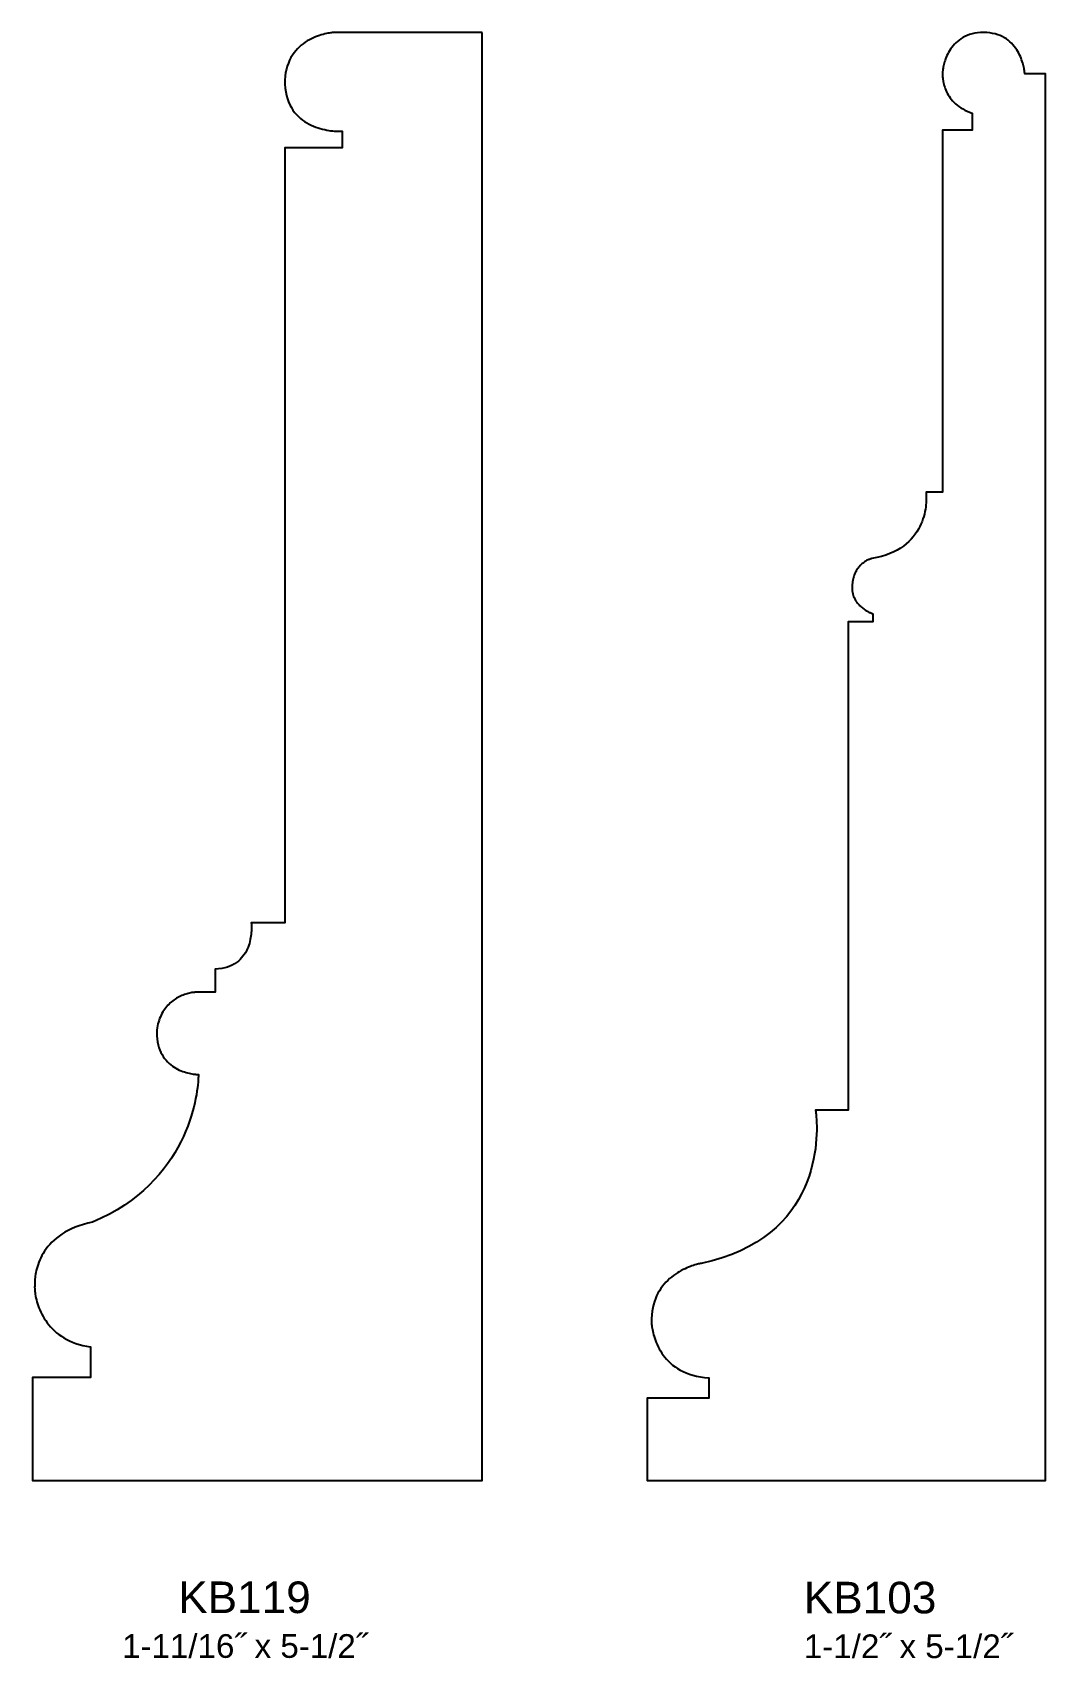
# Model space of a CAD drawing. Extents: x -7.6 to 46.7, y -17.5 to 21.1.
# Drawn here: x 1.99 to 5.84, y 4.7 to 10.88 of the extents above; entities that cross this region are included whole.
import ezdxf

# ---------------------------------------------------------------- set-up
doc = ezdxf.new("R2010")
doc.units = 0
doc.header["$MEASUREMENT"] = 0

# ---------------------------------------------------------------- blocks, each defined once
blk = doc.blocks.new('KB103')
at = {"flags": 128}
blk.add_lwpolyline([(0, 2.4493), (0, 2.6717), (0, 2.8941), (0, 3.1152), (0, 3.3335), (0, 3.5477), (0, 3.7563), (0, 3.9581), (0, 4.1517), (0, 4.3356), (0, 4.5086), (0, 4.6691), (0, 4.8159), (0, 4.9477), (0, 5.0629), (0, 5.1602), (0, 5.2383), (0, 5.2958), (0, 5.3435), (-0.0002, 5.3435), (-0.0007, 5.3435), (-0.0015, 5.3435), (-0.0027, 5.3435), (-0.0041, 5.3435), (-0.0058, 5.3435), (-0.0078, 5.3435), (-0.0099, 5.3435), (-0.0123, 5.3435), (-0.0148, 5.3435), (-0.0175, 5.3435), (-0.0204, 5.3435), (-0.0233, 5.3435), (-0.0264, 5.3435), (-0.0296, 5.3435), (-0.0328, 5.3435), (-0.036, 5.3435), (-0.0393, 5.3435), (-0.0426, 5.3435), (-0.0458, 5.3435), (-0.049, 5.3435), (-0.0522, 5.3435), (-0.0553, 5.3435), (-0.0582, 5.3435), (-0.0611, 5.3435), (-0.0638, 5.3435), (-0.0663, 5.3435), (-0.0687, 5.3435), (-0.0708, 5.3435), (-0.0728, 5.3435), (-0.0745, 5.3435), (-0.0759, 5.3435), (-0.0771, 5.3435), (-0.0779, 5.3435), (-0.0784, 5.3435), (-0.0786, 5.3435), (-0.0786, 5.3438), (-0.0787, 5.3449), (-0.0789, 5.3465), (-0.0791, 5.3488), (-0.0795, 5.3517), (-0.08, 5.355), (-0.0806, 5.3589), (-0.0814, 5.3632), (-0.0824, 5.3679), (-0.0836, 5.3729), (-0.0849, 5.3783), (-0.0865, 5.384), (-0.0884, 5.3899), (-0.0905, 5.396), (-0.0929, 5.4022), (-0.0955, 5.4086), (-0.0985, 5.4151), (-0.1018, 5.4216), (-0.1054, 5.4281), (-0.1094, 5.4346), (-0.1137, 5.4409), (-0.1185, 5.4472), (-0.1236, 5.4533), (-0.1292, 5.4592), (-0.1352, 5.4649), (-0.1417, 5.4702), (-0.1486, 5.4753), (-0.156, 5.48), (-0.164, 5.4843), (-0.1724, 5.4881), (-0.1814, 5.4915), (-0.1909, 5.4943), (-0.201, 5.4966), (-0.2117, 5.4983), (-0.2229, 5.4994), (-0.2348, 5.4997), (-0.2467, 5.4994), (-0.258, 5.4984), (-0.2687, 5.4968), (-0.2788, 5.4946), (-0.2883, 5.4918), (-0.2973, 5.4886), (-0.3057, 5.4849), (-0.3136, 5.4808), (-0.321, 5.4762), (-0.328, 5.4714), (-0.3344, 5.4662), (-0.3404, 5.4608), (-0.346, 5.4551), (-0.3511, 5.4492), (-0.3559, 5.4432), (-0.3602, 5.4371), (-0.3642, 5.4309), (-0.3678, 5.4246), (-0.3711, 5.4184), (-0.3741, 5.4121), (-0.3767, 5.406), (-0.3791, 5.4), (-0.3812, 5.3941), (-0.383, 5.3885), (-0.3846, 5.383), (-0.386, 5.3778), (-0.3871, 5.373), (-0.3881, 5.3685), (-0.3889, 5.3643), (-0.3895, 5.3606), (-0.39, 5.3574), (-0.3904, 5.3547), (-0.3906, 5.3525), (-0.3908, 5.3509), (-0.3909, 5.3499), (-0.3909, 5.3495), (-0.3909, 5.3492), (-0.391, 5.3485), (-0.391, 5.3472), (-0.3911, 5.3455), (-0.3911, 5.3433), (-0.3911, 5.3408), (-0.391, 5.3378), (-0.3908, 5.3345), (-0.3906, 5.3308), (-0.3902, 5.3269), (-0.3896, 5.3226), (-0.389, 5.3181), (-0.3881, 5.3133), (-0.3871, 5.3083), (-0.3858, 5.3031), (-0.3843, 5.2978), (-0.3826, 5.2923), (-0.3806, 5.2867), (-0.3783, 5.281), (-0.3757, 5.2752), (-0.3728, 5.2694), (-0.3696, 5.2636), (-0.366, 5.2577), (-0.362, 5.2519), (-0.3576, 5.2462), (-0.3529, 5.2405), (-0.3476, 5.2349), (-0.342, 5.2295), (-0.3359, 5.2242), (-0.3292, 5.2191), (-0.3221, 5.2141), (-0.3145, 5.2094), (-0.3063, 5.205), (-0.2975, 5.2008), (-0.2882, 5.1969), (-0.2783, 5.1934), (-0.2783, 5.1932), (-0.2783, 5.1928), (-0.2783, 5.1921), (-0.2783, 5.1912), (-0.2783, 5.19), (-0.2783, 5.1886), (-0.2783, 5.187), (-0.2783, 5.1853), (-0.2783, 5.1833), (-0.2783, 5.1812), (-0.2783, 5.179), (-0.2783, 5.1767), (-0.2783, 5.1743), (-0.2783, 5.1717), (-0.2783, 5.1692), (-0.2783, 5.1665), (-0.2783, 5.1639), (-0.2783, 5.1612), (-0.2783, 5.1585), (-0.2783, 5.1558), (-0.2783, 5.1532), (-0.2783, 5.1506), (-0.2783, 5.1481), (-0.2783, 5.1457), (-0.2783, 5.1434), (-0.2783, 5.1411), (-0.2783, 5.1391), (-0.2783, 5.1371), (-0.2783, 5.1353), (-0.2783, 5.1338), (-0.2783, 5.1324), (-0.2783, 5.1312), (-0.2783, 5.1303), (-0.2783, 5.1296), (-0.2783, 5.1291), (-0.2783, 5.129), (-0.2786, 5.129), (-0.2793, 5.129), (-0.2805, 5.129), (-0.2822, 5.129), (-0.2842, 5.129), (-0.2867, 5.129), (-0.2894, 5.129), (-0.2925, 5.129), (-0.2959, 5.129), (-0.2996, 5.129), (-0.3035, 5.129), (-0.3075, 5.129), (-0.3118, 5.129), (-0.3162, 5.129), (-0.3207, 5.129), (-0.3253, 5.129), (-0.33, 5.129), (-0.3347, 5.129), (-0.3394, 5.129), (-0.344, 5.129), (-0.3487, 5.129), (-0.3532, 5.129), (-0.3576, 5.129), (-0.3618, 5.129), (-0.3659, 5.129), (-0.3698, 5.129), (-0.3735, 5.129), (-0.3768, 5.129), (-0.3799, 5.129), (-0.3827, 5.129), (-0.3852, 5.129), (-0.3872, 5.129), (-0.3889, 5.129), (-0.3901, 5.129), (-0.3908, 5.129), (-0.3911, 5.129), (-0.3911, 5.1259), (-0.3911, 5.1167), (-0.3911, 5.1019), (-0.3911, 5.0818), (-0.3911, 5.0568), (-0.3911, 5.0271), (-0.3911, 4.9933), (-0.3911, 4.9555), (-0.3911, 4.9142), (-0.3911, 4.8697), (-0.3911, 4.8223), (-0.3911, 4.7725), (-0.3911, 4.7206), (-0.3911, 4.6669), (-0.3911, 4.6118), (-0.3911, 4.5556), (-0.3911, 4.4988), (-0.3911, 4.4415), (-0.3911, 4.3843), (-0.3911, 4.3274), (-0.3911, 4.2712), (-0.3911, 4.2161), (-0.3911, 4.1624), (-0.3911, 4.1105), (-0.3911, 4.0607), (-0.3911, 4.0134), (-0.3911, 3.9689), (-0.3911, 3.9276), (-0.3911, 3.8898), (-0.3911, 3.8559), (-0.3911, 3.8263), (-0.3911, 3.8012), (-0.3911, 3.7811), (-0.3911, 3.7663), (-0.3911, 3.7572), (-0.3911, 3.7541), (-0.3912, 3.7541), (-0.3916, 3.7541), (-0.3923, 3.7541), (-0.3932, 3.7541), (-0.3944, 3.7541), (-0.3957, 3.7541), (-0.3972, 3.7541), (-0.399, 3.7541), (-0.4008, 3.7541), (-0.4029, 3.7541), (-0.405, 3.7541), (-0.4073, 3.7541), (-0.4096, 3.7541), (-0.4121, 3.7541), (-0.4146, 3.7541), (-0.4171, 3.7541), (-0.4197, 3.7541), (-0.4223, 3.7541), (-0.4249, 3.7541), (-0.4275, 3.7541), (-0.4301, 3.7541), (-0.4326, 3.7541), (-0.435, 3.7541), (-0.4374, 3.7541), (-0.4396, 3.7541), (-0.4418, 3.7541), (-0.4438, 3.7541), (-0.4457, 3.7541), (-0.4474, 3.7541), (-0.4489, 3.7541), (-0.4503, 3.7541), (-0.4514, 3.7541), (-0.4523, 3.7541), (-0.453, 3.7541), (-0.4534, 3.7541), (-0.4536, 3.7541), (-0.4535, 3.7536), (-0.4534, 3.7522), (-0.4532, 3.7498), (-0.4529, 3.7467), (-0.4527, 3.7428), (-0.4526, 3.7381), (-0.4526, 3.7327), (-0.4526, 3.7267), (-0.4529, 3.7202), (-0.4534, 3.713), (-0.4541, 3.7054), (-0.455, 3.6974), (-0.4563, 3.6889), (-0.458, 3.6802), (-0.46, 3.6711), (-0.4625, 3.6618), (-0.4655, 3.6523), (-0.4689, 3.6426), (-0.4729, 3.6329), (-0.4775, 3.6231), (-0.4826, 3.6134), (-0.4885, 3.6037), (-0.495, 3.5941), (-0.5022, 3.5846), (-0.5102, 3.5754), (-0.519, 3.5664), (-0.5287, 3.5577), (-0.5392, 3.5494), (-0.5506, 3.5415), (-0.563, 3.534), (-0.5764, 3.5271), (-0.5908, 3.5207), (-0.6062, 3.5149), (-0.6228, 3.5098), (-0.6404, 3.5054), (-0.6593, 3.5017), (-0.6615, 3.5012), (-0.6639, 3.5006), (-0.6663, 3.4998), (-0.6688, 3.4989), (-0.6714, 3.4979), (-0.674, 3.4968), (-0.6767, 3.4955), (-0.6794, 3.4941), (-0.6822, 3.4926), (-0.685, 3.4909), (-0.6877, 3.489), (-0.6905, 3.4871), (-0.6933, 3.4849), (-0.6961, 3.4827), (-0.6988, 3.4802), (-0.7015, 3.4776), (-0.7042, 3.4749), (-0.7068, 3.472), (-0.7093, 3.469), (-0.7118, 3.4658), (-0.7142, 3.4624), (-0.7165, 3.4589), (-0.7187, 3.4552), (-0.7208, 3.4513), (-0.7228, 3.4473), (-0.7247, 3.4431), (-0.7264, 3.4387), (-0.728, 3.4341), (-0.7295, 3.4294), (-0.7307, 3.4245), (-0.7318, 3.4194), (-0.7327, 3.4141), (-0.7335, 3.4087), (-0.734, 3.403), (-0.7343, 3.3972), (-0.7345, 3.3912), (-0.7343, 3.3851), (-0.7338, 3.3794), (-0.7329, 3.3738), (-0.7318, 3.3684), (-0.7303, 3.3633), (-0.7287, 3.3583), (-0.7267, 3.3536), (-0.7246, 3.3491), (-0.7222, 3.3447), (-0.7197, 3.3406), (-0.717, 3.3367), (-0.7142, 3.3329), (-0.7112, 3.3293), (-0.7082, 3.326), (-0.705, 3.3228), (-0.7018, 3.3198), (-0.6986, 3.3169), (-0.6953, 3.3142), (-0.6921, 3.3117), (-0.6888, 3.3094), (-0.6856, 3.3072), (-0.6825, 3.3052), (-0.6795, 3.3034), (-0.6765, 3.3017), (-0.6737, 3.3002), (-0.671, 3.2988), (-0.6684, 3.2975), (-0.6661, 3.2964), (-0.6639, 3.2955), (-0.662, 3.2947), (-0.6603, 3.294), (-0.6589, 3.2934), (-0.6577, 3.293), (-0.6569, 3.2927), (-0.6564, 3.2925), (-0.6562, 3.2924), (-0.6562, 3.2924), (-0.6562, 3.2922), (-0.6562, 3.2918), (-0.6562, 3.2914), (-0.6562, 3.2908), (-0.6562, 3.2901), (-0.6562, 3.2894), (-0.6562, 3.2885), (-0.6562, 3.2876), (-0.6562, 3.2865), (-0.6562, 3.2855), (-0.6562, 3.2843), (-0.6562, 3.2832), (-0.6562, 3.2819), (-0.6562, 3.2807), (-0.6562, 3.2794), (-0.6562, 3.2781), (-0.6562, 3.2768), (-0.6562, 3.2755), (-0.6562, 3.2742), (-0.6562, 3.2729), (-0.6562, 3.2717), (-0.6562, 3.2705), (-0.6562, 3.2693), (-0.6562, 3.2682), (-0.6562, 3.2671), (-0.6562, 3.2661), (-0.6562, 3.2651), (-0.6562, 3.2643), (-0.6562, 3.2635), (-0.6562, 3.2628), (-0.6562, 3.2623), (-0.6562, 3.2618), (-0.6562, 3.2615), (-0.6562, 3.2613), (-0.6562, 3.2612), (-0.6564, 3.2612), (-0.657, 3.2612), (-0.6581, 3.2612), (-0.6594, 3.2612), (-0.6611, 3.2612), (-0.6632, 3.2612), (-0.6655, 3.2612), (-0.668, 3.2612), (-0.6709, 3.2612), (-0.6739, 3.2612), (-0.6771, 3.2612), (-0.6805, 3.2612), (-0.6841, 3.2612), (-0.6877, 3.2612), (-0.6915, 3.2612), (-0.6953, 3.2612), (-0.6992, 3.2612), (-0.7031, 3.2612), (-0.707, 3.2612), (-0.7109, 3.2612), (-0.7147, 3.2612), (-0.7185, 3.2612), (-0.7221, 3.2612), (-0.7257, 3.2612), (-0.7291, 3.2612), (-0.7323, 3.2612), (-0.7353, 3.2612), (-0.7381, 3.2612), (-0.7407, 3.2612), (-0.743, 3.2612), (-0.745, 3.2612), (-0.7467, 3.2612), (-0.7481, 3.2612), (-0.7491, 3.2612), (-0.7497, 3.2612), (-0.75, 3.2612), (-0.75, 3.257), (-0.75, 3.2447), (-0.75, 3.2247), (-0.75, 3.1976), (-0.75, 3.1638), (-0.75, 3.1238), (-0.75, 3.0781), (-0.75, 3.0271), (-0.75, 2.9714), (-0.75, 2.9113), (-0.75, 2.8475), (-0.75, 2.7803), (-0.75, 2.7103), (-0.75, 2.6378), (-0.75, 2.5635), (-0.75, 2.4877), (-0.75, 2.411), (-0.75, 2.3338), (-0.75, 2.2566), (-0.75, 2.1799), (-0.75, 2.1041), (-0.75, 2.0297), (-0.75, 1.9573), (-0.75, 1.8873), (-0.75, 1.8201), (-0.75, 1.7562), (-0.75, 1.6962), (-0.75, 1.6405), (-0.75, 1.5895), (-0.75, 1.5438), (-0.75, 1.5038), (-0.75, 1.47), (-0.75, 1.4429), (-0.75, 1.4229), (-0.75, 1.4106), (-0.75, 1.4064), (-0.7502, 1.4064), (-0.7511, 1.4064), (-0.7524, 1.4064), (-0.7542, 1.4064), (-0.7564, 1.4064), (-0.7591, 1.4064), (-0.7621, 1.4064), (-0.7655, 1.4064), (-0.7692, 1.4064), (-0.7732, 1.4064), (-0.7774, 1.4064), (-0.7819, 1.4064), (-0.7866, 1.4064), (-0.7914, 1.4064), (-0.7963, 1.4064), (-0.8013, 1.4064), (-0.8064, 1.4064), (-0.8116, 1.4064), (-0.8167, 1.4064), (-0.8218, 1.4064), (-0.8268, 1.4064), (-0.8318, 1.4064), (-0.8366, 1.4064), (-0.8412, 1.4064), (-0.8457, 1.4064), (-0.8499, 1.4064), (-0.8539, 1.4064), (-0.8576, 1.4064), (-0.861, 1.4064), (-0.8641, 1.4064), (-0.8667, 1.4064), (-0.869, 1.4064), (-0.8708, 1.4064), (-0.8721, 1.4064), (-0.8729, 1.4064), (-0.8732, 1.4064), (-0.873, 1.4053), (-0.8726, 1.4021), (-0.8719, 1.397), (-0.8712, 1.39), (-0.8704, 1.3812), (-0.8697, 1.3708), (-0.8692, 1.3588), (-0.8689, 1.3454), (-0.8689, 1.3306), (-0.8694, 1.3147), (-0.8703, 1.2976), (-0.8718, 1.2795), (-0.874, 1.2605), (-0.8769, 1.2407), (-0.8807, 1.2203), (-0.8855, 1.1992), (-0.8912, 1.1778), (-0.898, 1.1559), (-0.9061, 1.1338), (-0.9154, 1.1116), (-0.926, 1.0893), (-0.9381, 1.0671), (-0.9518, 1.0451), (-0.967, 1.0234), (-0.984, 1.0021), (-1.0028, 0.9813), (-1.0234, 0.9611), (-1.046, 0.9416), (-1.0706, 0.923), (-1.0974, 0.9053), (-1.1264, 0.8886), (-1.1578, 0.8731), (-1.1915, 0.8589), (-1.2277, 0.8461), (-1.2665, 0.8347), (-1.3079, 0.8249), (-1.3104, 0.8244), (-1.3135, 0.8237), (-1.3172, 0.8229), (-1.3213, 0.8218), (-1.326, 0.8205), (-1.3311, 0.819), (-1.3366, 0.8173), (-1.3425, 0.8153), (-1.3487, 0.8131), (-1.3552, 0.8105), (-1.362, 0.8077), (-1.3689, 0.8046), (-1.3761, 0.8011), (-1.3833, 0.7973), (-1.3907, 0.7932), (-1.3981, 0.7887), (-1.4055, 0.7838), (-1.4129, 0.7786), (-1.4202, 0.7729), (-1.4274, 0.7668), (-1.4345, 0.7603), (-1.4414, 0.7533), (-1.448, 0.7458), (-1.4544, 0.7379), (-1.4605, 0.7295), (-1.4663, 0.7206), (-1.4717, 0.7112), (-1.4767, 0.7012), (-1.4812, 0.6907), (-1.4852, 0.6797), (-1.4887, 0.668), (-1.4916, 0.6558), (-1.4939, 0.643), (-1.4956, 0.6296), (-1.4965, 0.6155), (-1.4967, 0.6008), (-1.4966, 0.5987), (-1.4963, 0.5959), (-1.4959, 0.5924), (-1.4954, 0.5884), (-1.4948, 0.5838), (-1.4939, 0.5787), (-1.4929, 0.5731), (-1.4917, 0.5671), (-1.4902, 0.5607), (-1.4885, 0.554), (-1.4865, 0.5469), (-1.4841, 0.5396), (-1.4815, 0.532), (-1.4785, 0.5243), (-1.4751, 0.5164), (-1.4713, 0.5084), (-1.4672, 0.5004), (-1.4625, 0.4923), (-1.4574, 0.4843), (-1.4519, 0.4763), (-1.4458, 0.4684), (-1.4392, 0.4607), (-1.432, 0.4531), (-1.4243, 0.4458), (-1.416, 0.4387), (-1.407, 0.432), (-1.3975, 0.4256), (-1.3872, 0.4196), (-1.3763, 0.414), (-1.3646, 0.4089), (-1.3523, 0.4043), (-1.3392, 0.4003), (-1.3253, 0.3969), (-1.3106, 0.3941), (-1.2951, 0.392), (-1.2788, 0.3906), (-1.2788, 0.3904), (-1.2788, 0.3899), (-1.2788, 0.3891), (-1.2788, 0.3879), (-1.2788, 0.3865), (-1.2788, 0.3848), (-1.2788, 0.3829), (-1.2788, 0.3808), (-1.2788, 0.3784), (-1.2788, 0.3759), (-1.2788, 0.3732), (-1.2788, 0.3704), (-1.2788, 0.3674), (-1.2788, 0.3644), (-1.2788, 0.3612), (-1.2788, 0.358), (-1.2788, 0.3548), (-1.2788, 0.3515), (-1.2788, 0.3483), (-1.2788, 0.3451), (-1.2788, 0.3419), (-1.2788, 0.3387), (-1.2788, 0.3357), (-1.2788, 0.3327), (-1.2788, 0.3299), (-1.2788, 0.3272), (-1.2788, 0.3247), (-1.2788, 0.3223), (-1.2788, 0.3202), (-1.2788, 0.3183), (-1.2788, 0.3166), (-1.2788, 0.3152), (-1.2788, 0.314), (-1.2788, 0.3132), (-1.2788, 0.3127), (-1.2788, 0.3125), (-1.2793, 0.3125), (-1.2808, 0.3125), (-1.2834, 0.3125), (-1.2868, 0.3125), (-1.2911, 0.3125), (-1.2961, 0.3125), (-1.3019, 0.3125), (-1.3083, 0.3125), (-1.3154, 0.3125), (-1.323, 0.3125), (-1.331, 0.3125), (-1.3395, 0.3125), (-1.3484, 0.3125), (-1.3575, 0.3125), (-1.3669, 0.3125), (-1.3765, 0.3125), (-1.3862, 0.3125), (-1.3959, 0.3125), (-1.4057, 0.3125), (-1.4154, 0.3125), (-1.425, 0.3125), (-1.4344, 0.3125), (-1.4435, 0.3125), (-1.4524, 0.3125), (-1.4608, 0.3125), (-1.4689, 0.3125), (-1.4765, 0.3125), (-1.4835, 0.3125), (-1.49, 0.3125), (-1.4958, 0.3125), (-1.5008, 0.3125), (-1.5051, 0.3125), (-1.5085, 0.3125), (-1.511, 0.3125), (-1.5126, 0.3125), (-1.5131, 0.3125), (-1.5131, 0.3118), (-1.5131, 0.3097), (-1.5131, 0.3063), (-1.5131, 0.3018), (-1.5131, 0.2961), (-1.5131, 0.2893), (-1.5131, 0.2816), (-1.5131, 0.2731), (-1.5131, 0.2637), (-1.5131, 0.2535), (-1.5131, 0.2428), (-1.5131, 0.2315), (-1.5131, 0.2197), (-1.5131, 0.2075), (-1.5131, 0.1949), (-1.5131, 0.1822), (-1.5131, 0.1693), (-1.5131, 0.1562), (-1.5131, 0.1432), (-1.5131, 0.1303), (-1.5131, 0.1175), (-1.5131, 0.105), (-1.5131, 0.0928), (-1.5131, 0.081), (-1.5131, 0.0697), (-1.5131, 0.0589), (-1.5131, 0.0488), (-1.5131, 0.0394), (-1.5131, 0.0308), (-1.5131, 0.0231), (-1.5131, 0.0164), (-1.5131, 0.0107), (-1.5131, 0.0061), (-1.5131, 0.0028), (-1.5131, 0.0007), (-1.5131, 0), (-1.5097, 0), (-1.4996, 0), (-1.4833, 0), (-1.4612, 0), (-1.4337, 0), (-1.401, 0), (-1.3637, 0), (-1.3222, 0), (-1.2767, 0), (-1.2277, 0), (-1.1756, 0), (-1.1208, 0), (-1.0637, 0), (-1.0046, 0), (-0.9439, 0), (-0.8821, 0), (-0.8195, 0), (-0.7566, 0), (-0.6936, 0), (-0.631, 0), (-0.5692, 0), (-0.5085, 0), (-0.4494, 0), (-0.3923, 0), (-0.3375, 0), (-0.2854, 0), (-0.2364, 0), (-0.191, 0), (-0.1494, 0), (-0.1121, 0), (-0.0795, 0), (-0.0519, 0), (-0.0298, 0), (-0.0135, 0), (-0.0034, 0), (0, 0), (0, 0.0121), (0, 0.0476), (0, 0.1051), (0, 0.1832), (0, 0.2806), (0, 0.3958), (0, 0.5275), (0, 0.6743), (0, 0.8349), (0, 1.0079), (0, 1.1918), (0, 1.3853), (0, 1.5871), (0, 1.7958), (0, 2.01), (0, 2.2283)], close=True, dxfattribs=at)
blk = doc.blocks.new('KB119')
at = {"flags": 128}
blk.add_lwpolyline([(0, 5.4997), (-0.0013, 5.4997), (-0.005, 5.4997), (-0.0111, 5.4997), (-0.0193, 5.4997), (-0.0295, 5.4997), (-0.0417, 5.4997), (-0.0555, 5.4997), (-0.071, 5.4997), (-0.0879, 5.4997), (-0.1061, 5.4997), (-0.1255, 5.4997), (-0.1458, 5.4997), (-0.1671, 5.4997), (-0.189, 5.4997), (-0.2116, 5.4997), (-0.2346, 5.4997), (-0.2578, 5.4997), (-0.2812, 5.4997), (-0.3046, 5.4997), (-0.3279, 5.4997), (-0.3509, 5.4997), (-0.3734, 5.4997), (-0.3954, 5.4997), (-0.4166, 5.4997), (-0.437, 5.4997), (-0.4564, 5.4997), (-0.4746, 5.4997), (-0.4915, 5.4997), (-0.5069, 5.4997), (-0.5208, 5.4997), (-0.5329, 5.4997), (-0.5432, 5.4997), (-0.5514, 5.4997), (-0.5575, 5.4997), (-0.5612, 5.4997), (-0.5625, 5.4997), (-0.5629, 5.4997), (-0.5641, 5.4996), (-0.5662, 5.4994), (-0.5689, 5.4992), (-0.5723, 5.4988), (-0.5764, 5.4982), (-0.581, 5.4975), (-0.5861, 5.4966), (-0.5918, 5.4955), (-0.5978, 5.4941), (-0.6043, 5.4925), (-0.6111, 5.4906), (-0.6182, 5.4884), (-0.6255, 5.4859), (-0.633, 5.483), (-0.6407, 5.4798), (-0.6484, 5.4762), (-0.6562, 5.4721), (-0.664, 5.4677), (-0.6718, 5.4627), (-0.6794, 5.4573), (-0.6869, 5.4514), (-0.6943, 5.445), (-0.7014, 5.438), (-0.7081, 5.4305), (-0.7146, 5.4224), (-0.7207, 5.4136), (-0.7263, 5.4043), (-0.7315, 5.3942), (-0.7361, 5.3835), (-0.7401, 5.3721), (-0.7435, 5.36), (-0.7463, 5.3472), (-0.7483, 5.3336), (-0.7495, 5.3191), (-0.75, 5.3039), (-0.7485, 5.2887), (-0.7462, 5.2743), (-0.7432, 5.2608), (-0.7395, 5.2482), (-0.7352, 5.2363), (-0.7302, 5.2252), (-0.7247, 5.2149), (-0.7186, 5.2053), (-0.7121, 5.1964), (-0.7052, 5.1882), (-0.6979, 5.1806), (-0.6902, 5.1736), (-0.6823, 5.1673), (-0.6742, 5.1615), (-0.6658, 5.1563), (-0.6574, 5.1515), (-0.6488, 5.1473), (-0.6402, 5.1435), (-0.6316, 5.1402), (-0.623, 5.1373), (-0.6146, 5.1347), (-0.6063, 5.1325), (-0.5981, 5.1307), (-0.5902, 5.1291), (-0.5826, 5.1278), (-0.5754, 5.1268), (-0.5685, 5.126), (-0.562, 5.1254), (-0.556, 5.125), (-0.5505, 5.1248), (-0.5456, 5.1246), (-0.5413, 5.1245), (-0.5377, 5.1246), (-0.5348, 5.1246), (-0.5326, 5.1247), (-0.5312, 5.1247), (-0.5312, 5.1246), (-0.5312, 5.1242), (-0.5312, 5.1235), (-0.5312, 5.1226), (-0.5312, 5.1214), (-0.5312, 5.1201), (-0.5312, 5.1185), (-0.5312, 5.1168), (-0.5312, 5.115), (-0.5312, 5.1129), (-0.5312, 5.1108), (-0.5312, 5.1085), (-0.5312, 5.1062), (-0.5312, 5.1037), (-0.5312, 5.1012), (-0.5312, 5.0987), (-0.5312, 5.0961), (-0.5312, 5.0935), (-0.5312, 5.0909), (-0.5312, 5.0883), (-0.5312, 5.0857), (-0.5312, 5.0832), (-0.5312, 5.0808), (-0.5312, 5.0784), (-0.5312, 5.0762), (-0.5312, 5.074), (-0.5312, 5.072), (-0.5312, 5.0701), (-0.5312, 5.0684), (-0.5312, 5.0668), (-0.5312, 5.0655), (-0.5312, 5.0644), (-0.5312, 5.0634), (-0.5312, 5.0628), (-0.5312, 5.0624), (-0.5312, 5.0622), (-0.5317, 5.0622), (-0.5332, 5.0622), (-0.5355, 5.0622), (-0.5387, 5.0622), (-0.5427, 5.0622), (-0.5474, 5.0622), (-0.5528, 5.0622), (-0.5588, 5.0622), (-0.5654, 5.0622), (-0.5725, 5.0622), (-0.58, 5.0622), (-0.5879, 5.0622), (-0.5962, 5.0622), (-0.6047, 5.0622), (-0.6135, 5.0622), (-0.6224, 5.0622), (-0.6315, 5.0622), (-0.6406, 5.0622), (-0.6497, 5.0622), (-0.6587, 5.0622), (-0.6677, 5.0622), (-0.6764, 5.0622), (-0.685, 5.0622), (-0.6933, 5.0622), (-0.7012, 5.0622), (-0.7087, 5.0622), (-0.7158, 5.0622), (-0.7224, 5.0622), (-0.7284, 5.0622), (-0.7338, 5.0622), (-0.7385, 5.0622), (-0.7425, 5.0622), (-0.7457, 5.0622), (-0.748, 5.0622), (-0.7495, 5.0622), (-0.75, 5.0622), (-0.75, 5.0555), (-0.75, 5.036), (-0.75, 5.0043), (-0.75, 4.9613), (-0.75, 4.9076), (-0.75, 4.8441), (-0.75, 4.7716), (-0.75, 4.6907), (-0.75, 4.6022), (-0.75, 4.5069), (-0.75, 4.4056), (-0.75, 4.2989), (-0.75, 4.1877), (-0.75, 4.0728), (-0.75, 3.9548), (-0.75, 3.8345), (-0.75, 3.7127), (-0.75, 3.5902), (-0.75, 3.4676), (-0.75, 3.3458), (-0.75, 3.2256), (-0.75, 3.1076), (-0.75, 2.9926), (-0.75, 2.8814), (-0.75, 2.7748), (-0.75, 2.6734), (-0.75, 2.5781), (-0.75, 2.4897), (-0.75, 2.4088), (-0.75, 2.3362), (-0.75, 2.2727), (-0.75, 2.2191), (-0.75, 2.176), (-0.75, 2.1444), (-0.75, 2.1248), (-0.75, 2.1181), (-0.7502, 2.1181), (-0.7511, 2.1181), (-0.7525, 2.1181), (-0.7543, 2.1181), (-0.7566, 2.1181), (-0.7594, 2.1181), (-0.7625, 2.1181), (-0.766, 2.1181), (-0.7698, 2.1181), (-0.7739, 2.1181), (-0.7783, 2.1181), (-0.7829, 2.1181), (-0.7877, 2.1181), (-0.7926, 2.1181), (-0.7977, 2.1181), (-0.8029, 2.1181), (-0.8081, 2.1181), (-0.8134, 2.1181), (-0.8187, 2.1181), (-0.824, 2.1181), (-0.8292, 2.1181), (-0.8342, 2.1181), (-0.8392, 2.1181), (-0.844, 2.1181), (-0.8486, 2.1181), (-0.853, 2.1181), (-0.8571, 2.1181), (-0.8609, 2.1181), (-0.8644, 2.1181), (-0.8675, 2.1181), (-0.8702, 2.1181), (-0.8725, 2.1181), (-0.8744, 2.1181), (-0.8758, 2.1181), (-0.8766, 2.1181), (-0.8769, 2.1181), (-0.8769, 2.1177), (-0.8767, 2.1166), (-0.8766, 2.1148), (-0.8764, 2.1123), (-0.8763, 2.1092), (-0.8761, 2.1056), (-0.8761, 2.1014), (-0.8761, 2.0968), (-0.8762, 2.0917), (-0.8764, 2.0862), (-0.8769, 2.0803), (-0.8775, 2.0742), (-0.8783, 2.0677), (-0.8793, 2.0611), (-0.8806, 2.0542), (-0.8822, 2.0472), (-0.8841, 2.0401), (-0.8864, 2.033), (-0.889, 2.0258), (-0.892, 2.0187), (-0.8954, 2.0116), (-0.8993, 2.0046), (-0.9036, 1.9978), (-0.9084, 1.9912), (-0.9137, 1.9848), (-0.9196, 1.9787), (-0.926, 1.9729), (-0.933, 1.9675), (-0.9407, 1.9625), (-0.949, 1.9579), (-0.9579, 1.9538), (-0.9676, 1.9503), (-0.9779, 1.9473), (-0.9891, 1.945), (-1.0009, 1.9433), (-1.0136, 1.9423), (-1.0136, 1.9421), (-1.0136, 1.9416), (-1.0136, 1.9406), (-1.0136, 1.9393), (-1.0136, 1.9377), (-1.0136, 1.9358), (-1.0136, 1.9337), (-1.0136, 1.9313), (-1.0136, 1.9286), (-1.0136, 1.9258), (-1.0136, 1.9227), (-1.0136, 1.9196), (-1.0136, 1.9162), (-1.0136, 1.9128), (-1.0136, 1.9093), (-1.0136, 1.9057), (-1.0136, 1.9021), (-1.0136, 1.8984), (-1.0136, 1.8947), (-1.0136, 1.8911), (-1.0136, 1.8875), (-1.0136, 1.884), (-1.0136, 1.8806), (-1.0136, 1.8772), (-1.0136, 1.8741), (-1.0136, 1.871), (-1.0136, 1.8682), (-1.0136, 1.8655), (-1.0136, 1.8631), (-1.0136, 1.861), (-1.0136, 1.8591), (-1.0136, 1.8575), (-1.0136, 1.8562), (-1.0136, 1.8552), (-1.0136, 1.8547), (-1.0136, 1.8545), (-1.0138, 1.8545), (-1.0143, 1.8545), (-1.0151, 1.8545), (-1.0162, 1.8545), (-1.0176, 1.8545), (-1.0192, 1.8545), (-1.0211, 1.8545), (-1.0232, 1.8546), (-1.0255, 1.8546), (-1.028, 1.8546), (-1.0306, 1.8546), (-1.0334, 1.8546), (-1.0363, 1.8546), (-1.0394, 1.8547), (-1.0425, 1.8547), (-1.0457, 1.8547), (-1.049, 1.8547), (-1.0523, 1.8547), (-1.0556, 1.8547), (-1.0589, 1.8547), (-1.0622, 1.8547), (-1.0655, 1.8547), (-1.0687, 1.8546), (-1.0719, 1.8546), (-1.0749, 1.8546), (-1.0779, 1.8545), (-1.0807, 1.8545), (-1.0834, 1.8544), (-1.0859, 1.8544), (-1.0883, 1.8543), (-1.0905, 1.8542), (-1.0924, 1.8541), (-1.0941, 1.854), (-1.0956, 1.8539), (-1.0968, 1.8537), (-1.0977, 1.8536), (-1.1021, 1.853), (-1.1066, 1.8523), (-1.1113, 1.8514), (-1.116, 1.8503), (-1.1208, 1.849), (-1.1257, 1.8475), (-1.1306, 1.8458), (-1.1356, 1.8439), (-1.1406, 1.8419), (-1.1456, 1.8396), (-1.1505, 1.8371), (-1.1555, 1.8344), (-1.1605, 1.8315), (-1.1654, 1.8284), (-1.1702, 1.8251), (-1.175, 1.8216), (-1.1797, 1.8178), (-1.1843, 1.8139), (-1.1888, 1.8097), (-1.1932, 1.8053), (-1.1974, 1.8006), (-1.2015, 1.7958), (-1.2054, 1.7907), (-1.2092, 1.7854), (-1.2127, 1.7798), (-1.2161, 1.774), (-1.2192, 1.768), (-1.2221, 1.7617), (-1.2248, 1.7551), (-1.2272, 1.7484), (-1.2294, 1.7413), (-1.2313, 1.734), (-1.2328, 1.7265), (-1.2341, 1.7187), (-1.2351, 1.7107), (-1.2357, 1.7023), (-1.2353, 1.6894), (-1.2343, 1.6771), (-1.2326, 1.6656), (-1.2303, 1.6547), (-1.2274, 1.6445), (-1.224, 1.635), (-1.2201, 1.626), (-1.2157, 1.6176), (-1.211, 1.6098), (-1.2059, 1.6026), (-1.2004, 1.5959), (-1.1947, 1.5897), (-1.1887, 1.584), (-1.1825, 1.5788), (-1.1762, 1.574), (-1.1698, 1.5697), (-1.1632, 1.5658), (-1.1566, 1.5622), (-1.1501, 1.559), (-1.1435, 1.5562), (-1.1371, 1.5537), (-1.1307, 1.5516), (-1.1245, 1.5497), (-1.1186, 1.548), (-1.1128, 1.5467), (-1.1074, 1.5455), (-1.1023, 1.5446), (-1.0975, 1.5438), (-1.0932, 1.5432), (-1.0893, 1.5428), (-1.0859, 1.5424), (-1.083, 1.5422), (-1.0807, 1.5421), (-1.079, 1.542), (-1.0779, 1.542), (-1.0776, 1.542), (-1.0776, 1.5411), (-1.0776, 1.5385), (-1.0777, 1.5342), (-1.078, 1.5284), (-1.0784, 1.5211), (-1.0791, 1.5124), (-1.0801, 1.5023), (-1.0814, 1.491), (-1.0832, 1.4785), (-1.0854, 1.4649), (-1.0881, 1.4503), (-1.0914, 1.4348), (-1.0953, 1.4183), (-1.0999, 1.4011), (-1.1052, 1.3832), (-1.1113, 1.3647), (-1.1182, 1.3456), (-1.1261, 1.326), (-1.1348, 1.3061), (-1.1446, 1.2858), (-1.1554, 1.2652), (-1.1673, 1.2446), (-1.1804, 1.2238), (-1.1946, 1.203), (-1.2102, 1.1823), (-1.227, 1.1617), (-1.2453, 1.1414), (-1.2649, 1.1214), (-1.2861, 1.1018), (-1.3087, 1.0826), (-1.333, 1.0639), (-1.3589, 1.0459), (-1.3864, 1.0286), (-1.4158, 1.012), (-1.4469, 0.9963), (-1.4799, 0.9816), (-1.4977, 0.9774), (-1.5145, 0.9726), (-1.5303, 0.9675), (-1.5452, 0.9618), (-1.5593, 0.9558), (-1.5724, 0.9494), (-1.5847, 0.9426), (-1.5962, 0.9355), (-1.6068, 0.9281), (-1.6168, 0.9205), (-1.6259, 0.9127), (-1.6344, 0.9047), (-1.6422, 0.8965), (-1.6494, 0.8882), (-1.6559, 0.8798), (-1.6618, 0.8713), (-1.6672, 0.8628), (-1.672, 0.8543), (-1.6764, 0.8459), (-1.6802, 0.8375), (-1.6836, 0.8292), (-1.6866, 0.821), (-1.6892, 0.813), (-1.6914, 0.8052), (-1.6932, 0.7976), (-1.6948, 0.7903), (-1.6961, 0.7832), (-1.6971, 0.7765), (-1.6979, 0.7701), (-1.6985, 0.7641), (-1.6989, 0.7586), (-1.6992, 0.7534), (-1.6994, 0.7488), (-1.6995, 0.7446), (-1.6995, 0.741), (-1.6995, 0.7379), (-1.6996, 0.734), (-1.6995, 0.7295), (-1.6993, 0.7245), (-1.6988, 0.7191), (-1.6981, 0.7133), (-1.6972, 0.7071), (-1.6961, 0.7005), (-1.6947, 0.6937), (-1.693, 0.6866), (-1.691, 0.6792), (-1.6887, 0.6716), (-1.6861, 0.6638), (-1.6831, 0.6559), (-1.6798, 0.6479), (-1.6762, 0.6398), (-1.6721, 0.6316), (-1.6677, 0.6234), (-1.6628, 0.6153), (-1.6575, 0.6071), (-1.6518, 0.5991), (-1.6456, 0.5912), (-1.639, 0.5834), (-1.6318, 0.5758), (-1.6242, 0.5684), (-1.616, 0.5612), (-1.6073, 0.5543), (-1.5981, 0.5478), (-1.5883, 0.5415), (-1.5779, 0.5357), (-1.5669, 0.5302), (-1.5554, 0.5252), (-1.5432, 0.5206), (-1.5303, 0.5166), (-1.5169, 0.5131), (-1.5027, 0.5101), (-1.4879, 0.5078), (-1.4879, 0.5075), (-1.4879, 0.5067), (-1.4879, 0.5055), (-1.4879, 0.5038), (-1.4879, 0.5016), (-1.4879, 0.4991), (-1.4879, 0.4962), (-1.4879, 0.493), (-1.4879, 0.4895), (-1.4879, 0.4857), (-1.4879, 0.4817), (-1.4879, 0.4774), (-1.4879, 0.473), (-1.4879, 0.4684), (-1.4879, 0.4637), (-1.4879, 0.4589), (-1.4879, 0.4541), (-1.4879, 0.4492), (-1.4879, 0.4443), (-1.4879, 0.4395), (-1.4879, 0.4347), (-1.4879, 0.43), (-1.4879, 0.4254), (-1.4879, 0.421), (-1.4879, 0.4167), (-1.4879, 0.4127), (-1.4879, 0.4089), (-1.4879, 0.4054), (-1.4879, 0.4022), (-1.4879, 0.3993), (-1.4879, 0.3968), (-1.4879, 0.3946), (-1.4879, 0.3929), (-1.4879, 0.3917), (-1.4879, 0.3909), (-1.4879, 0.3906), (-1.4884, 0.3906), (-1.4898, 0.3906), (-1.4922, 0.3906), (-1.4954, 0.3906), (-1.4994, 0.3906), (-1.5042, 0.3906), (-1.5096, 0.3906), (-1.5156, 0.3906), (-1.5222, 0.3906), (-1.5293, 0.3906), (-1.5369, 0.3906), (-1.5449, 0.3906), (-1.5531, 0.3906), (-1.5617, 0.3906), (-1.5705, 0.3906), (-1.5795, 0.3906), (-1.5886, 0.3906), (-1.5977, 0.3906), (-1.6069, 0.3906), (-1.616, 0.3906), (-1.625, 0.3906), (-1.6338, 0.3906), (-1.6423, 0.3906), (-1.6506, 0.3906), (-1.6586, 0.3906), (-1.6662, 0.3906), (-1.6733, 0.3906), (-1.6799, 0.3906), (-1.6859, 0.3906), (-1.6913, 0.3906), (-1.6961, 0.3906), (-1.7001, 0.3906), (-1.7033, 0.3906), (-1.7056, 0.3906), (-1.7071, 0.3906), (-1.7076, 0.3906), (-1.7076, 0.3897), (-1.7076, 0.3871), (-1.7076, 0.3829), (-1.7076, 0.3772), (-1.7076, 0.3701), (-1.7076, 0.3617), (-1.7076, 0.352), (-1.7076, 0.3413), (-1.7076, 0.3296), (-1.7076, 0.3169), (-1.7076, 0.3035), (-1.7076, 0.2893), (-1.7076, 0.2746), (-1.7076, 0.2593), (-1.7076, 0.2437), (-1.7076, 0.2277), (-1.7076, 0.2116), (-1.7076, 0.1953), (-1.7076, 0.179), (-1.7076, 0.1629), (-1.7076, 0.1469), (-1.7076, 0.1313), (-1.7076, 0.116), (-1.7076, 0.1013), (-1.7076, 0.0871), (-1.7076, 0.0737), (-1.7076, 0.061), (-1.7076, 0.0493), (-1.7076, 0.0386), (-1.7076, 0.0289), (-1.7076, 0.0205), (-1.7076, 0.0134), (-1.7076, 0.0077), (-1.7076, 0.0035), (-1.7076, 0.0009), (-1.7076, 0), (-1.7037, 0), (-1.6924, 0), (-1.674, 0), (-1.649, 0), (-1.6179, 0), (-1.5811, 0), (-1.539, 0), (-1.4921, 0), (-1.4408, 0), (-1.3855, 0), (-1.3267, 0), (-1.2649, 0), (-1.2004, 0), (-1.1337, 0), (-1.0653, 0), (-0.9955, 0), (-0.9249, 0), (-0.8538, 0), (-0.7827, 0), (-0.7121, 0), (-0.6423, 0), (-0.5739, 0), (-0.5072, 0), (-0.4427, 0), (-0.3809, 0), (-0.3221, 0), (-0.2668, 0), (-0.2155, 0), (-0.1686, 0), (-0.1265, 0), (-0.0897, 0), (-0.0586, 0), (-0.0336, 0), (-0.0152, 0), (-0.0039, 0), (0, 0), (0, 0.0125), (0, 0.049), (0, 0.1082), (0, 0.1886), (0, 0.2888), (0, 0.4074), (0, 0.5429), (0, 0.6941), (0, 0.8593), (0, 1.0373), (0, 1.2266), (0, 1.4258), (0, 1.6336), (0, 1.8483), (0, 2.0688), (0, 2.2934), (0, 2.5209), (0, 2.7499), (0, 2.9788), (0, 3.2063), (0, 3.431), (0, 3.6514), (0, 3.8662), (0, 4.0739), (0, 4.2731), (0, 4.4624), (0, 4.6404), (0, 4.8056), (0, 4.9568), (0, 5.0923), (0, 5.2109), (0, 5.3111), (0, 5.3915), (0, 5.4507), (0, 5.4997)], dxfattribs=at)

msp = doc.modelspace()

# ---------------------------------------------------------------- block references
at = {"linetype": 'Continuous'}
for name, p in [('KB119', (3.6981, 5.3769)), ('KB103', (5.8375, 5.3767))]:
    msp.add_blockref(name, p, dxfattribs=at)

# ---------------------------------------------------------------- texts
at = {"linetype": 'Continuous', "lineweight": 0, "char_height": 0.12}
for s, insert, width, attachment_point in [('{\\fArial|b0|i0|c0|p34;KB119\\P\\H0.75x;1-11/16˝ x 5-1/2˝}', (2.7954, 4.9933), 1.268953, 2), ('{\\fArial|b0|i0|c0|p34;\\W7.3258;  \\W1;KB103\\P\\H0.75x;\\W9.7678;  \\W1;1-1/2˝ x 5-1/2˝\\H1.3333x;\\P\\W9.9207;  }', (4.2375, 4.9922), 1.848259, 1)]:
    msp.add_mtext(s, dxfattribs=dict(at, insert=insert, width=width, attachment_point=attachment_point))

doc.saveas('drawing.dxf')
